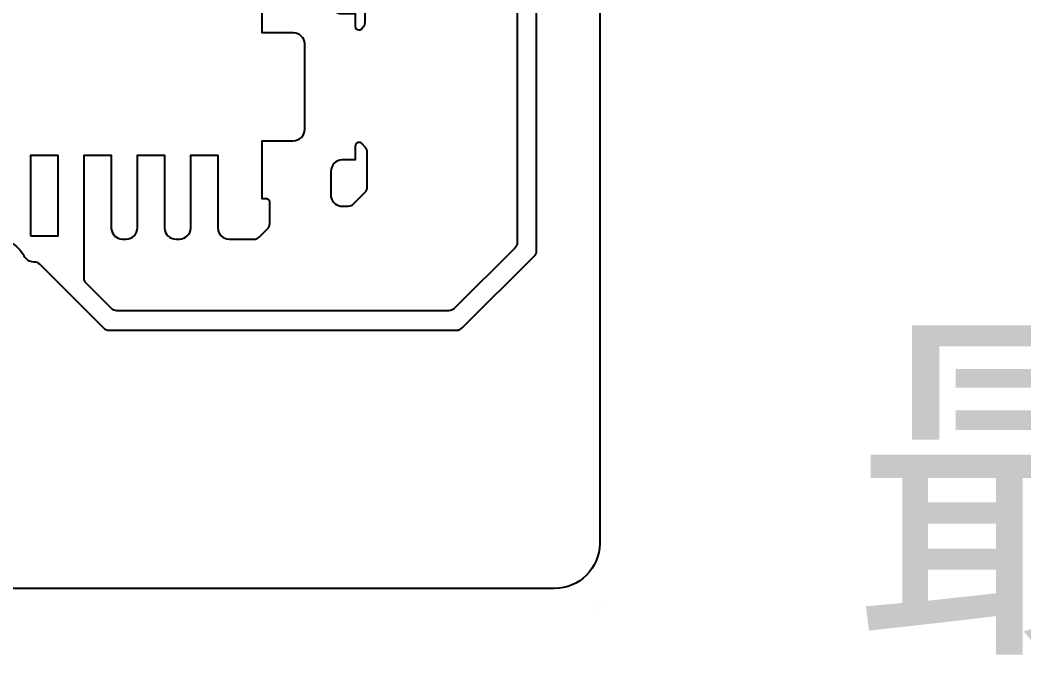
# Model space of a CAD drawing. Extents: x 0 to 248, y 0 to 175.
# Drawn here: x 47.72 to 54.31, y 129.6 to 133.77 of the extents above; entities that cross this region are included whole.
import ezdxf

# ---------------------------------------------------------------- set-up
doc = ezdxf.new("R2010")
doc.units = 0
doc.layers.add('gbr-dxf', color=7, linetype='Continuous')
doc.layers.add('gbr-outline-dxf', color=2, linetype='Continuous')
doc.layers.add('備註', color=1, linetype='Continuous', lineweight=5)
doc.styles.get("Standard").update_dxf_attribs({"font": 'txt.shx'})

msp = doc.modelspace()

# ---------------------------------------------------------------- linework, layer by layer
at = {"layer": 'gbr-dxf', "linetype": 'Continuous'}
for points in [[(54.1041, 142.6379), (51.5636, 140.0974), (51.5632, 140.097, 0.198641), (50.3407, 137.1487, -0.010853), (50.3408, 137.1451), (50.3408, 134.773, 0.190146), (50.3627, 134.7225), (50.9702, 134.1149, -0.198959), (50.9849, 134.0796), (50.9849, 132.307, -0.199561), (50.9701, 132.2716), (50.5697, 131.8731, -0.198397), (50.5345, 131.8585), (48.3553, 131.8585, -0.198766), (48.32, 131.8731), (48.1553, 132.0376, -0.199181), (48.1406, 132.073), (48.1406, 132.368), (48.1406, 132.368)], [(51.5008, 138.0968), (51.5008, 134.9699, 0.192286), (51.5071, 134.9565, -0.22971), (51.5262, 134.9173), (51.5262, 130.3302, -0.411228), (51.2295, 130.0336), (46.2295, 130.0336, -0.41397), (45.9331, 130.33), (45.9331, 130.7062, 0.414216), (45.2295, 131.4097), (38.2295, 131.4097, -0.41422), (37.9331, 131.7062), (37.9331, 134.7501, -0.035756), (37.9331, 134.7504)], [(47.6566, 132.3085, -0.159244), (47.7449, 132.2184, 0.25778), (47.8068, 132.1806), (47.8115, 132.1806, -0.198889), (47.8469, 132.166), (48.2672, 131.7457, 0.198959), (48.3026, 131.731), (50.5871, 131.731, 0.198433), (50.6224, 131.7456), (51.0975, 132.2188, 0.199543), (51.1122, 132.2542), (51.1122, 134.1325, 0.198889)], [(48.6684, 132.8761), (48.6684, 132.4022, 0.407483), (48.7434, 132.3289, -0.014695), (48.7447, 132.3289), (48.7639, 132.3289, -0.018465), (48.7656, 132.329, 0.401854), (48.8406, 132.4008), (48.8406, 132.8816), (49.0184, 132.8816), (49.0184, 132.8761), (49.0184, 132.8761), (49.0184, 132.4013, 0.397856), (49.0918, 132.3289), (49.2565, 132.3289, 0.198804), (49.2919, 132.3435), (49.3449, 132.3966, 0.198996), (49.3595, 132.4319), (49.3595, 132.573, -0.095462), (49.3591, 132.5748, 0.393729), (49.3402, 132.5937, -0.092282), (49.3384, 132.5941), (49.3087, 132.5941), (49.3087, 132.9756), (49.5127, 132.9756, -0.014325), (49.5139, 132.9756, 0.414241), (49.5889, 133.0506), (49.5889, 133.0511), (49.5889, 133.1187), (49.5889, 133.1187), (49.5889, 133.6119, 0.397856), (49.5155, 133.6843), (49.3087, 133.6843), (49.3087, 133.9647, -0.131244)], [(48.1406, 132.368), (48.1406, 132.3846), (48.1406, 132.4471, -0.034328), (48.1406, 132.4474), (48.1406, 132.4475), (48.1406, 132.4475, 0.014579), (48.1407, 132.4485), (48.1409, 132.571), (48.1409, 132.8816), (48.3187, 132.8816), (48.3187, 132.3977, 0.382179), (48.3917, 132.3294), (48.415, 132.3294), (48.4156, 132.3294, 0.414241), (48.4906, 132.4044), (48.4906, 132.405), (48.4906, 132.4196), (48.4906, 132.4196), (48.4906, 132.8761), (48.4906, 132.8817), (48.6684, 132.8817), (48.6684, 132.8761)]]:
    msp.add_lwpolyline(points, format="xyb", dxfattribs=at)
for points in [[(49.7604, 133.887, -0.014748), (49.7604, 133.8857, 0.414244), (49.8354, 133.8107, -0.02152), (49.8374, 133.8106), (49.9203, 133.8106), (49.9203, 133.7407), (49.9204, 133.7407), (49.9204, 133.7272, 0.394284), (49.9446, 133.7031, -0.01112), (49.9454, 133.7032, 0.277694), (49.9675, 133.7164, -0.120506), (49.9754, 133.7253), (49.9754, 133.7253, 0.120659), (49.9814, 133.7327, 0.097641), (49.9851, 133.7517), (49.9851, 133.8881, 0.198804), (49.9705, 133.9234), (49.8936, 134.0003, 0.198959), (49.8583, 134.015), (49.8366, 134.015, -0.014748), (49.8353, 134.0149, 0.404422), (49.7604, 133.9425)], [(49.7603, 132.6231, -0.018352), (49.7603, 132.6215), (49.7603, 132.621), (49.7603, 132.6203, 0.374564), (49.825, 132.5461), (49.875, 132.5461, 0.198804), (49.9103, 132.5607), (49.9845, 132.6348, 0.198959), (49.9991, 132.6702), (49.9991, 132.901, 0.198889), (49.9845, 132.9364), (49.9655, 132.9553, 0.046091), (49.9584, 132.9612, 0.130176), (49.9462, 132.9649, -0.011092), (49.9454, 132.9648, 0.414064), (49.9204, 132.9398), (49.9204, 132.9392), (49.9204, 132.9192), (49.9204, 132.9192), (49.9204, 132.8492), (49.8366, 132.8492, -0.014748), (49.8353, 132.8492, 0.414241), (49.7603, 132.7742), (49.7603, 132.7736)]]:
    msp.add_lwpolyline(points, format="xyb", close=True, dxfattribs=at)
msp.add_lwpolyline([(47.7908, 132.3482), (47.7908, 132.8816), (47.9686, 132.8816), (47.9686, 132.3482)], close=True, dxfattribs=at)
at = {"layer": 'gbr-outline-dxf', "linetype": 'Continuous', "const_width": 0.000025}
msp.add_lwpolyline([(37.7291, 131.7065), (37.7291, 139.0881, -0.211094), (37.8925, 139.4578), (43.5658, 144.6241, 0.211095), (43.7291, 144.9938), (43.7291, 152.897, -0.414217), (44.2291, 153.397), (57.2291, 153.397, -0.414217), (57.7291, 152.897), (57.7291, 144.9938, -0.211094), (57.5658, 144.6241), (51.8925, 139.4578, 0.211095), (51.7291, 139.0881), (51.7291, 130.3303, -0.414217), (51.2291, 129.8303), (46.2291, 129.8303, -0.414217), (45.7291, 130.3303), (45.7291, 130.7065, 0.414217), (45.2291, 131.2065), (38.2291, 131.2065, -0.414217)], format="xyb", close=True, dxfattribs=at)

# ---------------------------------------------------------------- texts
at = {"layer": '備註', "color": 1, "linetype": 'Continuous', "insert": (53.1671, 131.5966), "char_height": 1.8, "width": 48.743879, "attachment_point": 1}
msp.add_mtext('{\\fPMingLiU|b0|i0|c136|p18;最小線距75um}', dxfattribs=at)

doc.saveas('drawing.dxf')
